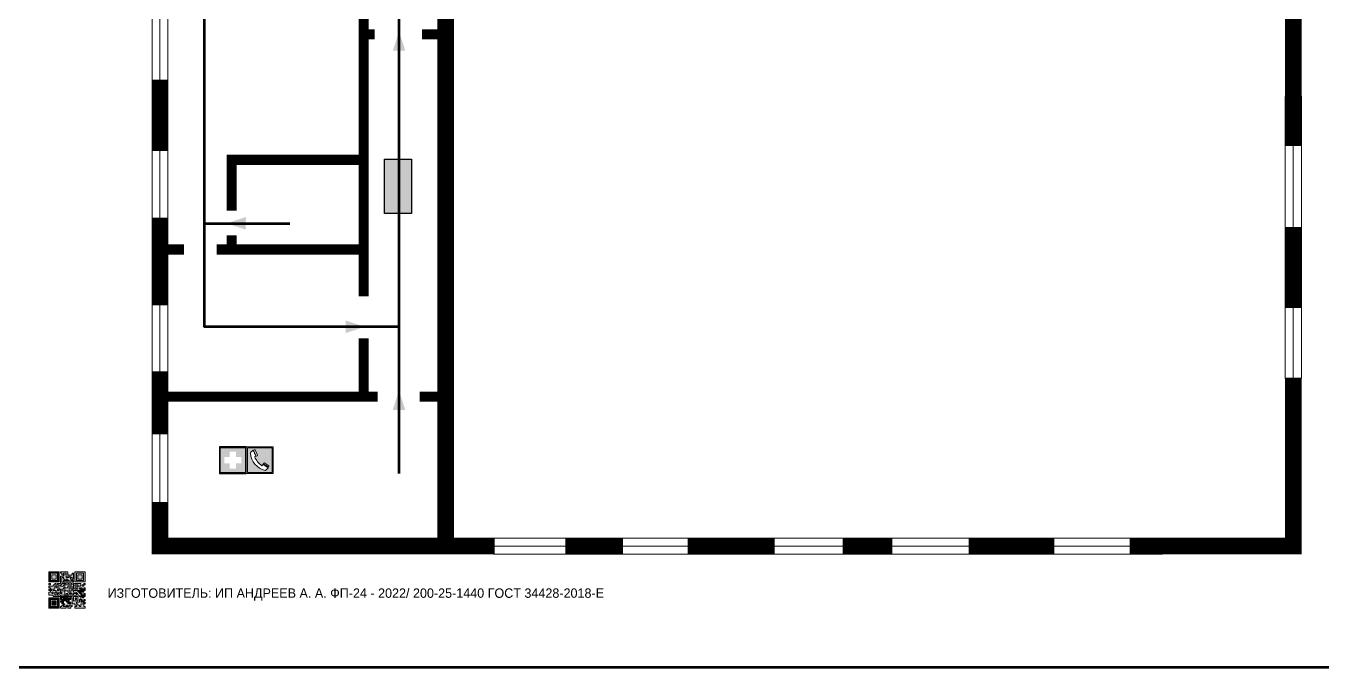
# Model space of a CAD drawing. Header units: millimetres. Extents: x 13114 to 67229, y 22859 to 38520.
# Drawn here: x 21060 to 21446.6, y 24276.9 to 24468 of the extents above; entities that cross this region are included whole.
import ezdxf

# ---------------------------------------------------------------- set-up
doc = ezdxf.new("R2010")
doc.units = ezdxf.units.MM
doc.layers.add('План_Штампы', color=7, linetype='Continuous')
doc.styles.add('обычный', font='arial.ttf')

# ---------------------------------------------------------------- blocks, each defined once
blk = doc.blocks.new('QR')
at = {"lineweight": 0}
h = blk.add_hatch(color=256, dxfattribs=at)
h.dxf.hatch_style = 1
h.paths.add_polyline_path([(9241.16, 2687.38), (9242.01, 2687.38), (9242.01, 2687.83), (9241.59, 2687.83), (9241.59, 2688.68), (9239.45, 2688.68), (9239.45, 2688.25), (9239.86, 2688.25), (9239.86, 2687.83), (9240.29, 2687.83), (9240.29, 2688.25), (9241.16, 2688.25), (9241.16, 2687.83), (9240.29, 2687.83), (9240.29, 2687.38), (9239.45, 2687.38), (9239.45, 2685.22), (9238.57, 2685.22), (9238.57, 2684.8), (9239.02, 2684.8), (9239.02, 2684.37), (9238.13, 2684.37), (9238.13, 2683.92), (9239.02, 2683.92), (9239.02, 2683.5), (9239.44, 2683.5), (9239.44, 2682.64), (9239.87, 2682.64), (9239.87, 2682.18), (9239.44, 2682.18), (9239.44, 2682.64), (9238.13, 2682.64), (9238.13, 2681.76), (9237.71, 2681.76), (9237.71, 2682.64), (9238.13, 2682.64), (9238.13, 2683.07), (9237.27, 2683.07), (9237.27, 2683.51), (9237.71, 2683.51), (9237.71, 2684.37), (9238.13, 2684.37), (9238.13, 2685.22), (9237.71, 2685.22), (9237.71, 2684.8), (9237.28, 2684.8), (9237.28, 2684.38), (9235.98, 2684.38), (9235.98, 2683.92), (9236.4, 2683.92), (9236.4, 2683.49), (9236.84, 2683.49), (9236.84, 2683.07), (9236.4, 2683.07), (9236.4, 2682.64), (9235.98, 2682.64), (9235.98, 2681.76), (9237.29, 2681.76), (9237.29, 2681.33), (9239.43, 2681.33), (9239.43, 2681.76), (9240.74, 2681.76), (9240.74, 2683.05), (9239.87, 2683.05), (9239.87, 2683.5), (9240.29, 2683.5), (9240.29, 2683.91), (9240.74, 2683.91), (9240.74, 2684.81), (9240.29, 2684.81), (9240.29, 2684.79), (9240.29, 2684.37), (9239.45, 2684.37), (9239.45, 2684.8), (9239.87, 2684.8), (9239.87, 2685.21), (9240.74, 2685.21), (9240.74, 2686.1), (9240.29, 2686.1), (9240.29, 2685.64), (9239.86, 2685.64), (9239.86, 2686.95), (9240.29, 2686.95), (9240.29, 2686.52), (9240.74, 2686.52), (9240.74, 2686.1), (9241.16, 2686.1), (9241.16, 2686.53), (9241.59, 2686.53), (9241.59, 2686.1), (9242.02, 2686.1), (9242.02, 2685.21), (9241.59, 2685.21), (9241.59, 2686.1), (9241.16, 2686.1), (9241.16, 2685.21), (9240.74, 2685.21), (9240.74, 2684.81), (9242.89, 2684.81), (9242.89, 2685.22), (9242.47, 2685.22), (9242.47, 2686.11), (9242.89, 2686.11), (9242.89, 2686.52), (9242.46, 2686.52), (9242.46, 2686.95), (9242.89, 2686.95), (9242.89, 2686.52), (9243.32, 2686.52), (9243.32, 2688.26), (9242.9, 2688.26), (9242.9, 2687.83), (9242.47, 2687.83), (9242.47, 2687.38), (9242.01, 2687.38), (9242.01, 2686.94), (9241.16, 2686.94)])
h.paths.add_polyline_path([(9239.02, 2682.18), (9239.02, 2681.76), (9238.54, 2681.76), (9238.54, 2682.18)], flags=16)
h.paths.add_polyline_path([(9237.27, 2682.65), (9237.27, 2682.19), (9236.83, 2682.19), (9236.83, 2682.65)], flags=16)
h = blk.add_hatch(color=256, dxfattribs=at)
h.dxf.hatch_style = 1
h.paths.add_polyline_path([(9238.15, 2687.83), (9236.83, 2687.83), (9236.83, 2686.52), (9238.15, 2686.52)], flags=0)
h.paths.add_polyline_path([(9239.01, 2685.65), (9239.01, 2688.68), (9235.98, 2688.68), (9235.98, 2685.65)])
h.paths.add_polyline_path([(9236.41, 2686.1), (9236.41, 2688.26), (9238.56, 2688.26), (9238.56, 2686.1)], flags=16)
h.paths.add_polyline_path([(9236.83, 2686.52), (9236.83, 2687.83), (9238.15, 2687.83), (9238.15, 2686.52)], flags=0)
h = blk.add_hatch(color=256, dxfattribs=at)
h.dxf.hatch_style = 1
h.paths.add_polyline_path([(9238.15, 2686.52), (9238.15, 2687.83), (9236.83, 2687.83), (9236.83, 2686.52)])
h.paths.add_polyline_path([(9245.91, 2686.52), (9245.91, 2687.83), (9244.59, 2687.83), (9244.59, 2686.52)], flags=0)
h.paths.add_polyline_path([(9246.77, 2685.65), (9246.77, 2688.68), (9243.74, 2688.68), (9243.74, 2685.65)])
h.paths.add_polyline_path([(9244.17, 2686.1), (9244.17, 2688.26), (9246.32, 2688.26), (9246.32, 2686.1)], flags=16)
h.paths.add_polyline_path([(9244.59, 2686.52), (9244.59, 2687.83), (9245.91, 2687.83), (9245.91, 2686.52)], flags=0)
h = blk.add_hatch(color=256, dxfattribs=at)
h.dxf.hatch_style = 1
h.paths.add_polyline_path([(9240.75, 2681.76), (9240.75, 2681.35), (9241.17, 2681.35), (9241.17, 2681.76)])
h.paths.add_polyline_path([(9241.6, 2682.18), (9241.17, 2682.18), (9241.17, 2681.76), (9241.6, 2681.76)])
h.paths.add_polyline_path([(9242.47, 2681.34), (9242.47, 2682.19), (9242.02, 2682.19), (9242.02, 2681.76), (9241.6, 2681.76), (9241.6, 2681.34)])
h.paths.add_polyline_path([(9239.87, 2678.3), (9239.44, 2678.3), (9239.44, 2677.89), (9241.17, 2677.89), (9241.17, 2678.3), (9240.28, 2678.3), (9240.28, 2678.73), (9239.87, 2678.73)])
h.paths.add_polyline_path([(9240.75, 2678.73), (9240.75, 2679.19), (9240.28, 2679.19), (9240.28, 2678.73)])
h.paths.add_polyline_path([(9241.6, 2678.73), (9241.17, 2678.73), (9241.17, 2678.3), (9241.6, 2678.3)])
h.paths.add_polyline_path([(9242.02, 2678.3), (9241.6, 2678.3), (9241.6, 2677.89), (9242.48, 2677.89), (9242.48, 2678.31), (9242.9, 2678.31), (9242.9, 2678.73), (9242.02, 2678.73)])
h.paths.add_polyline_path([(9246.36, 2684.37), (9246.36, 2684.79), (9245.93, 2684.79), (9245.93, 2684.37)])
h.paths.add_polyline_path([(9246.78, 2685.2), (9246.36, 2685.2), (9246.36, 2684.79), (9246.78, 2684.79)])
h.paths.add_polyline_path([(9245.91, 2687.83), (9244.59, 2687.83), (9244.59, 2686.52), (9245.91, 2686.52)])
h = blk.add_hatch(color=256, dxfattribs=at)
h.dxf.hatch_style = 1
h.paths.add_polyline_path([(9243.32, 2686.11), (9242.89, 2686.11), (9242.89, 2685.64), (9243.32, 2685.64)])
h.paths.add_polyline_path([(9239.02, 2683.07), (9239.02, 2683.5), (9238.56, 2683.5), (9238.56, 2683.07)])
h.paths.add_polyline_path([(9236.4, 2684.8), (9236.4, 2685.22), (9235.98, 2685.22), (9235.98, 2684.8)])
h.paths.add_polyline_path([(9236.4, 2683.07), (9236.4, 2683.49), (9235.98, 2683.49), (9235.98, 2683.07)])
h = blk.add_hatch(color=256, dxfattribs=at)
h.dxf.hatch_style = 1
h.paths.add_polyline_path([(9243.32, 2682.64), (9243.32, 2683.07), (9244.62, 2683.07), (9244.62, 2684.37), (9243.74, 2684.37), (9243.74, 2684.8), (9244.62, 2684.8), (9244.62, 2684.37), (9245.48, 2684.37), (9245.48, 2685.22), (9243.32, 2685.22), (9243.32, 2683.5), (9242.89, 2683.5), (9242.89, 2683.06), (9242.01, 2683.06), (9242.01, 2683.91), (9242.47, 2683.91), (9242.47, 2683.5), (9242.89, 2683.5), (9242.89, 2684.38), (9241.59, 2684.38), (9241.59, 2683.91), (9240.74, 2683.91), (9240.74, 2683.05), (9241.59, 2683.05), (9241.59, 2682.64), (9242.47, 2682.64), (9242.47, 2682.19), (9242.91, 2682.19), (9242.91, 2681.34), (9242.48, 2681.34), (9242.48, 2680.91), (9242.91, 2680.91), (9242.91, 2679.17), (9243.75, 2679.17), (9243.75, 2678.73), (9244.2, 2678.73), (9244.2, 2678.3), (9243.75, 2678.3), (9243.75, 2677.88), (9246.78, 2677.88), (9246.78, 2678.3), (9246.35, 2678.3), (9246.35, 2679.19), (9245.48, 2679.19), (9245.48, 2678.31), (9245.05, 2678.31), (9245.05, 2678.73), (9244.62, 2678.73), (9244.62, 2679.19), (9244.2, 2679.19), (9244.2, 2679.61), (9245.05, 2679.61), (9245.05, 2680.46), (9245.48, 2680.46), (9245.48, 2681.34), (9245.04, 2681.34), (9245.04, 2681.76), (9244.63, 2681.76), (9244.63, 2682.19), (9244.21, 2682.19), (9244.21, 2681.76), (9243.32, 2681.76), (9243.32, 2682.19), (9244.21, 2682.19), (9244.21, 2682.64)])
h.paths.add_polyline_path([(9243.75, 2683.49), (9243.75, 2683.92), (9244.21, 2683.92), (9244.21, 2683.49)], flags=16)
h.paths.add_polyline_path([(9243.32, 2681.34), (9244.63, 2681.34), (9244.63, 2680.04), (9243.32, 2680.04)], flags=16)
h.paths.add_polyline_path([(9243.76, 2680.89), (9244.18, 2680.89), (9244.18, 2680.48), (9243.76, 2680.48)], flags=0)
h = blk.add_hatch(color=256, dxfattribs=at)
h.dxf.hatch_style = 1
h.paths.add_polyline_path([(9246.36, 2683.07), (9246.78, 2683.07), (9246.78, 2683.92), (9246.36, 2683.92), (9246.36, 2683.49), (9245.92, 2683.49), (9245.92, 2683.92), (9245.06, 2683.92), (9245.06, 2683.49), (9245.48, 2683.49), (9245.48, 2683.07), (9244.62, 2683.07), (9244.62, 2682.65), (9245.05, 2682.65), (9245.05, 2682.18), (9245.48, 2682.18), (9245.48, 2682.65), (9246.36, 2682.65)])
h.paths.add_polyline_path([(9246.78, 2682.18), (9246.36, 2682.18), (9246.36, 2681.75), (9245.92, 2681.75), (9245.92, 2682.18), (9245.48, 2682.18), (9245.48, 2681.34), (9245.48, 2681.34), (9245.94, 2681.34), (9245.94, 2680.91), (9246.36, 2680.91), (9246.36, 2681.34), (9246.78, 2681.34)])
h = blk.add_hatch(color=256, dxfattribs=at)
h.dxf.hatch_style = 1
h.paths.add_polyline_path([(9235.98, 2680.9), (9235.98, 2677.86), (9239.02, 2677.86), (9239.02, 2680.9)])
h.paths.add_polyline_path([(9238.57, 2680.48), (9238.57, 2678.32), (9236.41, 2678.32), (9236.41, 2680.48)], flags=16)
h.paths.add_polyline_path([(9238.15, 2680.05), (9238.15, 2678.74), (9236.83, 2678.74), (9236.83, 2680.05)], flags=0)
h = blk.add_hatch(color=256, dxfattribs=at)
h.dxf.hatch_style = 1
h.paths.add_polyline_path([(9238.15, 2680.05), (9236.83, 2680.05), (9236.83, 2678.74), (9238.15, 2678.74)])
h = blk.add_hatch(color=256, dxfattribs=at)
h.dxf.hatch_style = 1
h.paths.add_polyline_path([(9242.02, 2680.46), (9242.48, 2680.46), (9242.48, 2680.91), (9241.58, 2680.91), (9241.58, 2681.35), (9241.17, 2681.35), (9241.17, 2680.91), (9240.75, 2680.91), (9240.75, 2681.33), (9239.43, 2681.33), (9239.43, 2680.46), (9239.86, 2680.46), (9239.86, 2680.92), (9240.3, 2680.92), (9240.3, 2680.46), (9239.86, 2680.46), (9239.86, 2680.04), (9239.44, 2680.04), (9239.44, 2679.62), (9239.86, 2679.62), (9239.86, 2679.19), (9240.29, 2679.19), (9240.29, 2680.03), (9241.18, 2680.03), (9241.18, 2680.47), (9241.6, 2680.47), (9241.6, 2680.03), (9241.18, 2680.03), (9241.18, 2679.61), (9241.6, 2679.61), (9241.6, 2679.19), (9242.47, 2679.19), (9242.47, 2679.6), (9242.02, 2679.6)])
h = blk.add_hatch(color=256, dxfattribs=at)
h.dxf.hatch_style = 1
h.paths.add_polyline_path([(9244.18, 2680.48), (9244.18, 2680.89), (9243.76, 2680.89), (9243.76, 2680.48)])
h = blk.add_hatch(color=256, dxfattribs=at)
h.dxf.hatch_style = 1
h.paths.add_polyline_path([(9245.93, 2680.04), (9245.93, 2680.46), (9245.48, 2680.46), (9245.48, 2679.62), (9246.35, 2679.62), (9246.35, 2680.04)])
h.paths.add_polyline_path([(9246.78, 2680.04), (9246.78, 2680.46), (9246.35, 2680.46), (9246.35, 2680.04)])
h.paths.add_polyline_path([(9246.78, 2679.18), (9246.78, 2679.62), (9246.35, 2679.62), (9246.35, 2679.18)])
for points in [[(9237.71, 2685.22), (9238.13, 2685.22), (9238.13, 2684.37), (9237.71, 2684.37), (9237.71, 2683.51), (9237.27, 2683.51), (9237.27, 2683.07), (9238.13, 2683.07), (9238.13, 2682.64), (9237.71, 2682.64), (9237.71, 2681.76), (9238.13, 2681.76), (9238.13, 2682.64), (9239.44, 2682.64), (9239.44, 2683.5), (9239.02, 2683.5), (9239.02, 2683.07), (9238.56, 2683.07), (9238.56, 2683.5), (9239.02, 2683.5), (9239.02, 2683.92), (9238.13, 2683.92), (9238.13, 2684.37), (9239.02, 2684.37), (9239.02, 2684.8), (9238.57, 2684.8), (9238.57, 2685.22), (9239.45, 2685.22), (9239.45, 2687.38), (9240.29, 2687.38), (9240.29, 2687.83), (9239.86, 2687.83), (9239.86, 2688.25), (9239.45, 2688.25), (9239.45, 2688.68), (9241.59, 2688.68), (9241.59, 2687.83), (9242.01, 2687.83), (9242.01, 2687.38), (9242.47, 2687.38), (9242.47, 2687.83), (9242.9, 2687.83), (9242.9, 2688.26), (9243.32, 2688.26), (9243.32, 2686.52), (9242.89, 2686.52), (9242.89, 2686.11), (9243.32, 2686.11), (9243.32, 2685.64), (9242.89, 2685.64), (9242.89, 2686.11), (9242.47, 2686.11), (9242.47, 2685.22), (9242.89, 2685.22), (9242.89, 2684.81), (9240.74, 2684.81), (9240.74, 2683.91), (9241.59, 2683.91), (9241.59, 2684.38), (9242.89, 2684.38), (9242.89, 2683.5), (9242.47, 2683.5), (9242.47, 2683.91), (9242.01, 2683.91), (9242.01, 2683.06), (9242.89, 2683.06), (9242.89, 2683.5), (9243.32, 2683.5), (9243.32, 2685.22), (9245.48, 2685.22), (9245.48, 2684.37), (9244.62, 2684.37), (9244.62, 2683.07), (9245.48, 2683.07), (9245.48, 2683.49), (9245.06, 2683.49), (9245.06, 2683.92), (9245.92, 2683.92), (9245.92, 2683.49), (9246.36, 2683.49), (9246.36, 2683.92), (9246.78, 2683.92), (9246.78, 2683.07), (9246.36, 2683.07), (9246.36, 2682.65), (9245.48, 2682.65), (9245.48, 2682.18), (9245.92, 2682.18), (9245.92, 2681.75), (9246.36, 2681.75), (9246.36, 2682.18), (9246.78, 2682.18), (9246.78, 2681.34), (9246.36, 2681.34), (9246.36, 2680.91), (9245.94, 2680.91), (9245.94, 2681.34), (9245.48, 2681.34), (9245.48, 2680.46), (9245.93, 2680.46), (9245.93, 2680.04), (9246.35, 2680.04), (9246.35, 2680.46), (9246.78, 2680.46), (9246.78, 2680.04), (9246.78, 2680.04), (9246.35, 2680.04), (9246.35, 2679.62), (9246.78, 2679.62), (9246.78, 2679.18), (9246.35, 2679.18), (9246.35, 2678.3), (9246.78, 2678.3), (9246.78, 2677.88), (9243.75, 2677.88), (9243.75, 2678.3), (9244.2, 2678.3), (9244.2, 2678.73), (9243.75, 2678.73), (9243.75, 2679.17), (9242.91, 2679.17), (9242.91, 2680.91), (9242.48, 2680.91), (9242.48, 2680.46), (9242.02, 2680.46), (9242.02, 2679.6), (9242.47, 2679.6), (9242.47, 2679.19), (9241.6, 2679.19), (9241.6, 2679.61), (9241.18, 2679.61), (9241.18, 2680.03), (9240.29, 2680.03), (9240.29, 2679.19), (9240.75, 2679.19), (9240.75, 2678.73), (9240.28, 2678.73), (9240.28, 2678.3), (9241.17, 2678.3), (9241.17, 2678.73), (9241.6, 2678.73), (9241.6, 2678.3), (9242.02, 2678.3), (9242.02, 2678.73), (9242.9, 2678.73), (9242.9, 2678.31), (9242.48, 2678.31), (9242.48, 2677.89), (9241.6, 2677.89), (9241.6, 2678.3), (9241.17, 2678.3), (9241.17, 2677.89), (9239.44, 2677.89), (9239.44, 2678.3), (9239.87, 2678.3), (9239.87, 2678.73), (9240.28, 2678.73), (9240.28, 2679.19), (9240.29, 2679.19), (9239.86, 2679.19), (9239.86, 2679.62), (9239.44, 2679.62), (9239.44, 2680.04), (9239.86, 2680.04), (9239.86, 2680.46), (9239.43, 2680.46), (9239.43, 2681.33), (9237.29, 2681.33), (9237.29, 2681.76), (9235.98, 2681.76), (9235.98, 2682.64), (9236.4, 2682.64), (9236.4, 2683.07), (9235.98, 2683.07), (9235.98, 2683.49), (9236.4, 2683.49), (9236.4, 2683.92), (9235.98, 2683.92), (9235.98, 2684.38), (9237.28, 2684.38), (9237.28, 2684.8), (9237.71, 2684.8), (9237.71, 2685.22), (9237.92, 2685.22)], [(9240.74, 2686.1), (9240.74, 2686.52), (9240.29, 2686.52), (9240.29, 2686.95), (9239.86, 2686.95), (9239.86, 2685.64), (9240.29, 2685.64), (9240.29, 2686.1), (9240.74, 2686.1), (9240.74, 2686.52)], [(9240.74, 2683.05), (9240.74, 2681.76), (9239.43, 2681.76), (9239.43, 2681.33), (9240.75, 2681.33), (9240.75, 2681.35), (9240.75, 2680.91), (9241.17, 2680.91), (9241.17, 2681.35), (9241.58, 2681.35), (9241.58, 2680.91), (9242.48, 2680.91), (9242.48, 2681.34), (9242.91, 2681.34), (9242.91, 2682.19), (9242.47, 2682.19), (9242.47, 2682.64), (9241.59, 2682.64), (9241.59, 2683.05), (9240.74, 2683.05)], [(9240.74, 2685.21), (9239.87, 2685.21), (9239.87, 2684.8), (9239.45, 2684.8), (9239.45, 2684.37), (9240.29, 2684.37), (9240.29, 2684.79), (9240.29, 2684.81), (9240.74, 2684.81), (9240.74, 2685.21), (9239.87, 2685.21)], [(9240.74, 2683.91), (9240.29, 2683.91), (9240.29, 2683.5), (9239.87, 2683.5), (9239.87, 2683.05), (9240.74, 2683.05), (9240.74, 2683.91)], [(9244.62, 2683.07), (9243.32, 2683.07), (9243.32, 2682.64), (9244.21, 2682.64), (9244.21, 2682.19), (9243.32, 2682.19), (9243.32, 2681.76), (9244.21, 2681.76), (9244.21, 2682.19), (9244.63, 2682.19), (9244.63, 2681.76), (9245.04, 2681.76), (9245.04, 2681.34), (9245.48, 2681.34)], [(9244.62, 2684.37), (9244.62, 2684.8), (9243.74, 2684.8), (9243.74, 2684.37), (9244.62, 2684.37)], [(9245.48, 2682.18), (9245.05, 2682.18), (9245.05, 2682.65), (9244.62, 2682.65), (9244.62, 2683.07)], [(9239.86, 2680.46), (9239.86, 2680.92), (9240.3, 2680.92), (9240.3, 2680.46), (9239.86, 2680.46)], [(9241.6, 2681.76), (9242.02, 2681.76), (9242.02, 2682.19), (9242.47, 2682.19), (9242.47, 2681.34), (9241.6, 2681.34), (9241.6, 2681.76)], [(9245.48, 2680.46), (9245.05, 2680.46), (9245.05, 2679.61), (9244.2, 2679.61), (9244.2, 2679.19), (9244.62, 2679.19), (9244.62, 2678.73), (9245.05, 2678.73), (9245.05, 2678.31), (9245.48, 2678.31), (9245.48, 2679.19), (9246.35, 2679.19), (9246.35, 2679.07)], [(9245.48, 2682.18), (9245.48, 2681.34)], [(9246.35, 2679.62), (9245.48, 2679.62), (9245.48, 2680.46)], [(9245.48, 2680.46), (9245.48, 2679.62), (9246.35, 2679.62), (9246.35, 2680.04), (9245.93, 2680.04), (9245.93, 2680.46), (9245.48, 2680.46), (9245.48, 2679.62)], [(9246.35, 2679.62), (9246.35, 2679.18)]]:
    blk.add_lwpolyline(points, dxfattribs=at)
for points in [[(9235.98, 2685.65), (9239.01, 2685.65), (9239.01, 2688.68), (9235.98, 2688.68)], [(9236.41, 2688.26), (9238.56, 2688.26), (9238.56, 2686.1), (9236.41, 2686.1)], [(9236.83, 2687.83), (9238.15, 2687.83), (9238.15, 2686.52), (9236.83, 2686.52)], [(9240.29, 2687.83), (9241.16, 2687.83), (9241.16, 2688.25), (9240.29, 2688.25)], [(9240.29, 2688.25), (9241.16, 2688.25), (9241.16, 2687.83), (9240.29, 2687.83)], [(9242.01, 2687.38), (9241.16, 2687.38), (9241.16, 2686.94), (9242.01, 2686.94)], [(9241.16, 2687.38), (9242.01, 2687.38), (9242.01, 2686.94), (9241.16, 2686.94)], [(9242.89, 2686.52), (9242.46, 2686.52), (9242.46, 2686.95), (9242.89, 2686.95)], [(9243.74, 2685.65), (9246.77, 2685.65), (9246.77, 2688.68), (9243.74, 2688.68)], [(9244.17, 2688.26), (9246.32, 2688.26), (9246.32, 2686.1), (9244.17, 2686.1)], [(9244.59, 2687.83), (9245.91, 2687.83), (9245.91, 2686.52), (9244.59, 2686.52)], [(9235.98, 2684.8), (9236.4, 2684.8), (9236.4, 2685.22), (9235.98, 2685.22)], [(9236.4, 2683.07), (9236.84, 2683.07), (9236.84, 2683.49), (9236.4, 2683.49)], [(9241.16, 2686.1), (9240.74, 2686.1), (9240.74, 2685.21), (9241.16, 2685.21)], [(9241.16, 2686.53), (9241.59, 2686.53), (9241.59, 2686.1), (9241.16, 2686.1)], [(9241.59, 2686.1), (9242.02, 2686.1), (9242.02, 2685.21), (9241.59, 2685.21)], [(9243.75, 2683.92), (9244.21, 2683.92), (9244.21, 2683.49), (9243.75, 2683.49)], [(9245.93, 2684.79), (9246.36, 2684.79), (9246.36, 2684.37), (9245.93, 2684.37)], [(9246.36, 2685.2), (9246.78, 2685.2), (9246.78, 2684.79), (9246.36, 2684.79)], [(9235.98, 2677.86), (9239.02, 2677.86), (9239.02, 2680.9), (9235.98, 2680.9)], [(9236.41, 2680.48), (9238.57, 2680.48), (9238.57, 2678.32), (9236.41, 2678.32)], [(9236.83, 2682.19), (9237.27, 2682.19), (9237.27, 2682.65), (9236.83, 2682.65)], [(9236.83, 2680.05), (9238.15, 2680.05), (9238.15, 2678.74), (9236.83, 2678.74)], [(9238.54, 2682.18), (9239.02, 2682.18), (9239.02, 2681.76), (9238.54, 2681.76)], [(9239.44, 2682.64), (9239.87, 2682.64), (9239.87, 2682.18), (9239.44, 2682.18)], [(9240.75, 2681.76), (9241.17, 2681.76), (9241.17, 2681.35), (9240.75, 2681.35)], [(9241.17, 2682.18), (9241.6, 2682.18), (9241.6, 2681.76), (9241.17, 2681.76)], [(9241.18, 2680.03), (9241.6, 2680.03), (9241.6, 2680.47), (9241.18, 2680.47)], [(9243.32, 2680.04), (9244.63, 2680.04), (9244.63, 2681.34), (9243.32, 2681.34)], [(9243.76, 2680.89), (9244.18, 2680.89), (9244.18, 2680.48), (9243.76, 2680.48)]]:
    blk.add_lwpolyline(points, close=True, dxfattribs=at)
blk = doc.blocks.new('A$C18900ED3')
h = blk.add_hatch(color=126)
h.paths.add_polyline_path([(-0.18, -0.18), (-7.02, -0.18), (-7.02, -7.02), (-0.18, -7.02)])
h.paths.add_polyline_path([(-5.89, -4.46), (-5.89, -2.77), (-4.46, -2.77), (-4.46, -1.31), (-2.77, -1.31), (-2.77, -2.77), (-1.33, -2.77), (-1.33, -4.46), (-2.77, -4.46), (-2.77, -5.89), (-4.46, -5.89), (-4.46, -4.46)], flags=16)
at = {"color": 126}
for p, q in [((-7.2, 0), (-7.2, -7.2)), ((0, 0), (-7.2, 0)), ((0, -7.2), (0, 0)), ((-7.02, -7.02), (-7.02, -0.18)), ((-7.02, -0.18), (-0.18, -0.18)), ((-0.18, -0.18), (-0.18, -7.02)), ((-7.2, -7.2), (0, -7.2)), ((-0.18, -7.02), (-7.02, -7.02))]:
    blk.add_line(p, q, dxfattribs=at)
blk = doc.blocks.new('A$C456E1F9C')
at = {"lineweight": 5}
h = blk.add_hatch(color=242, dxfattribs=at)
h.paths.add_polyline_path([(0.51, -1.47), (0.51, -13.26), (12.29, -13.26), (12.29, -1.47)])
h.paths.add_polyline_path([(5.42, -4.95, -0.254479), (4.78, -5.4), (3.52, -2.53, -0.209735), (4.23, -2.4)], flags=16)
h.paths.add_polyline_path([(8.53, -8.6), (10.87, -10.17), (10.54, -10.76), (8.03, -9.13, -0.192251)], flags=16)
h.paths.add_polyline_path([(4.61, -5.49, 0.005518), (3.87, -5.72, 0.128647), (7.49, -10.01, 0.00809), (7.83, -9.33), (10.47, -10.97, -0.16736), (8.99, -12.25, -0.327862), (1.95, -3.95, -0.166952), (3.36, -2.62)], flags=16)
at = {"color": 242, "lineweight": 5}
for p, q in [((0, -13.77), (0, -0.97)), ((12.8, -0.97), (0, -0.97)), ((4.61, -5.49), (3.36, -2.62)), ((3.52, -2.53), (4.78, -5.4)), ((4.23, -2.4), (5.42, -4.95)), ((12.8, -13.77), (12.8, -0.97)), ((7.83, -9.33), (10.47, -10.97)), ((8.03, -9.13), (10.54, -10.76)), ((10.81, -10.12), (8.53, -8.6)), ((10.54, -10.76), (10.8, -10.3)), ((10.8, -10.3), (10.81, -10.12)), ((0, -13.77), (12.8, -13.77))]:
    blk.add_line(p, q, dxfattribs=at)
blk.add_lwpolyline([(0.51, -1.47), (12.29, -1.47), (12.29, -13.26), (0.51, -13.26)], close=True, dxfattribs=at)
for centre, radius, start, end in [((4.59, -5.34), 2.99, 114.28453, 152.19739), ((11.12, -3.31), 9.19, 183.99153, 256.60086), ((4.02, -3.27), 0.891, 76.32839, 123.70924), ((14.98, -39.1), 35.17, 107.14873, 108.41345), ((13.86, -0.94), 11.08, 205.55365, 234.87622), ((4.68, -4.59), 0.824, 276.9621, 334.07228), ((-13.31, 0.8), 23.44, 332.54871, 334.40268), ((8.94, -9.5), 0.989, 114.40924, 157.93883), ((7.87, -9.46), 3, 291.92908, 329.9329)]:
    blk.add_arc(centre, radius, start, end, dxfattribs=at)
blk = doc.blocks.new('A$C32E8229D')
at = {"true_color": 0xffffff}
blk.add_hatch(color=7, dxfattribs=at).paths.add_polyline_path([(0, 0), (0, -8), (16, -8), (16, 0)])
h = blk.add_hatch(color=126)
h.paths.add_polyline_path([(0.2, -0.2), (15.8, -0.2), (15.8, -7.8), (0.2, -7.8)])
h.paths.add_polyline_path([(13.49, -2.05), (12.08, -2.05), (11.37, -2.63, 0.162397), (11.29, -2.84), (11.29, -3.63), (10.35, -3.63), (10.35, -4.05), (11.68, -4.05), (11.68, -3.48), (12.26, -4.28), (11.29, -5.1), (11.29, -6.78), (11.85, -6.78), (11.85, -5.44), (12.8, -4.64), (12.8, -5.94), (14.46, -5.94), (14.46, -5.39), (13.45, -5.39), (13.45, -3.97), (12.46, -2.59), (13.15, -2.59), (13.69, -3.34), (14.18, -3)], flags=16)
h.paths.add_polyline_path([(10.74, -1.82, 1), (11.8, -1.82, 1)], flags=16)
h.paths.add_polyline_path([(9.39, -3.59), (5.99, -3.59), (6.56, -3.03), (5.91, -3.03), (5.1, -3.83), (5.91, -4.64), (6.56, -4.64), (5.99, -4.09), (9.39, -4.09)], flags=16)
h.paths.add_polyline_path([(4.29, -1.08), (1.72, -1.08), (1.72, -6.6), (4.29, -6.6)], flags=16)
at = {"color": 126}
blk.add_lwpolyline([(16, -8), (0, -8), (0, 0), (16, 0)], close=True, dxfattribs=at)

msp = doc.modelspace()

# ---------------------------------------------------------------- linework, layer by layer
at = {"color": 6, "lineweight": 100}
msp.add_lwpolyline([(21045.35, 24276.92), (21645.35, 24276.92), (21645.35, 24671.92), (21045.35, 24671.92)], close=True, dxfattribs=at)
at = {"lineweight": 0}
for points, const_width in [([(21343.91, 24565.28), (21437.98, 24565.28), (21437.98, 24432.25)], 5), ([(21185.17, 24491.72), (21185.17, 24312.97)], 5), ([(21160.68, 24387.45), (21160.68, 24479.45)], 3), ([(21160.68, 24465.51), (21164.02, 24465.51)], 3), ([(21178.07, 24465.51), (21184.55, 24465.51)], 3), ([(21099.96, 24430.71), (21099.96, 24451.97)], 5), ([(21116.9, 24401.36), (21160.68, 24401.36), (21160.68, 24428.09), (21121.32, 24428.09), (21121.32, 24412.98)], 3), ([(21099.96, 24384.74), (21099.96, 24410.85)], 5), ([(21437.98, 24408.09), (21437.98, 24383.93)], 5), ([(21121.32, 24401.36), (21121.32, 24405.54)], 3), ([(21099.96, 24401.36), (21107.13, 24401.36)], 3), ([(21160.68, 24357.54), (21160.68, 24374.93)], 3), ([(21099.96, 24346.23), (21099.96, 24365.05)], 5), ([(21437.98, 24363.15), (21437.98, 24312.97), (21389.17, 24312.97)], 5), ([(21101.27, 24357.54), (21164.85, 24357.54)], 3), ([(21177.38, 24357.54), (21185.97, 24357.54)], 3), ([(21199.82, 24312.97), (21099.96, 24312.97), (21099.96, 24326.1)], 5), ([(21238.04, 24312.97), (21220.86, 24312.97)], 5), ([(21283.28, 24312.97), (21257.33, 24312.97)], 5), ([(21318.34, 24312.97), (21303.61, 24312.97)], 5), ([(21366.73, 24312.97), (21341.13, 24312.97)], 5)]:
    msp.add_lwpolyline(points, dxfattribs=dict(at, const_width=const_width))
for points in [[(21097.59, 24326.04), (21097.59, 24519.77)], [(21099.96, 24326.1), (21099.96, 24519.82)], [(21102.35, 24325.94), (21102.35, 24519.66)], [(21437.98, 24363.15), (21437.98, 24447.19)], [(21435.56, 24362.94), (21435.56, 24446.98)], [(21440.38, 24363.01), (21440.38, 24447.04)], [(21199.62, 24315.35), (21399.19, 24315.35)], [(21199.82, 24312.97), (21399.39, 24312.97)], [(21199.43, 24310.54), (21398.99, 24310.54)]]:
    msp.add_lwpolyline(points, dxfattribs=at)
at = {"color": 126, "lineweight": 100, "true_color": 0x008754}
for points in [[(21171.28, 24334.57), (21171.28, 24498.03), (21113.14, 24498.03), (21113.14, 24453.21)], [(21113.14, 24453.21), (21113.14, 24378.41), (21171.28, 24378.41)], [(21113.14, 24409.15), (21138.69, 24409.15)]]:
    msp.add_lwpolyline(points, dxfattribs=at)
at = {"layer": 'План_Штампы', "color": 126, "true_color": 0x008754}
for points in [[(21173.14, 24460.6), (21169.41, 24460.61), (21171.26, 24466.35)], [(21125.57, 24411.03), (21125.56, 24407.29), (21119.83, 24409.15)], [(21155.32, 24376.45), (21155.33, 24380.19), (21161.07, 24378.34)], [(21173.13, 24353.54), (21169.39, 24353.55), (21171.24, 24359.29)]]:
    msp.add_solid(points, dxfattribs=at)

# ---------------------------------------------------------------- block references
for name, p, xscale, yscale, zscale in [('A$C18900ED3', (21125.7, 24342.57), 1.111111111007631, 1.111111111007631, 1.111111111007631), ('A$C456E1F9C', (21125.7, 24343.18), 0.625, 0.625, 0.625)]:
    msp.add_blockref(name, p, dxfattribs=dict(xscale=xscale, yscale=yscale, zscale=zscale))
at = {"color": 22, "lineweight": 100, "true_color": 0xbb1e10}
msp.add_blockref('QR', (11830.86, 21616.62), dxfattribs=at)
at = {"layer": 'План_Штампы', "color": 126, "true_color": 0x008754, "xscale": 1.012510887696, "yscale": 1.012510887696, "zscale": 1.012510887696, "rotation": 269.9978653237144}
msp.add_blockref('A$C32E8229D', (21174.99, 24428.29), dxfattribs=at)

# ---------------------------------------------------------------- texts
at = {"lineweight": 0, "insert": (21158.36, 24298.55), "char_height": 2.8, "width": 191.3484, "attachment_point": 5, "style": 'обычный'}
msp.add_mtext('\\pi-8.4,l8.4,t8.4;{\\fProxima Nova Rg|b0|i0|c204|p2;ИЗГОТОВИТЕЛЬ: ИП АНДРЕЕВ А. А.\\fProxima Nova Rg|b0|i0|c0|p2; \\fProxima Nova Rg|b0|i0|c204|p2;ФП-24 - 2022/ 200-25-1440 ГОСТ 34428-2018-Е\\H1.2266x; }', dxfattribs=at)

doc.saveas('drawing.dxf')
